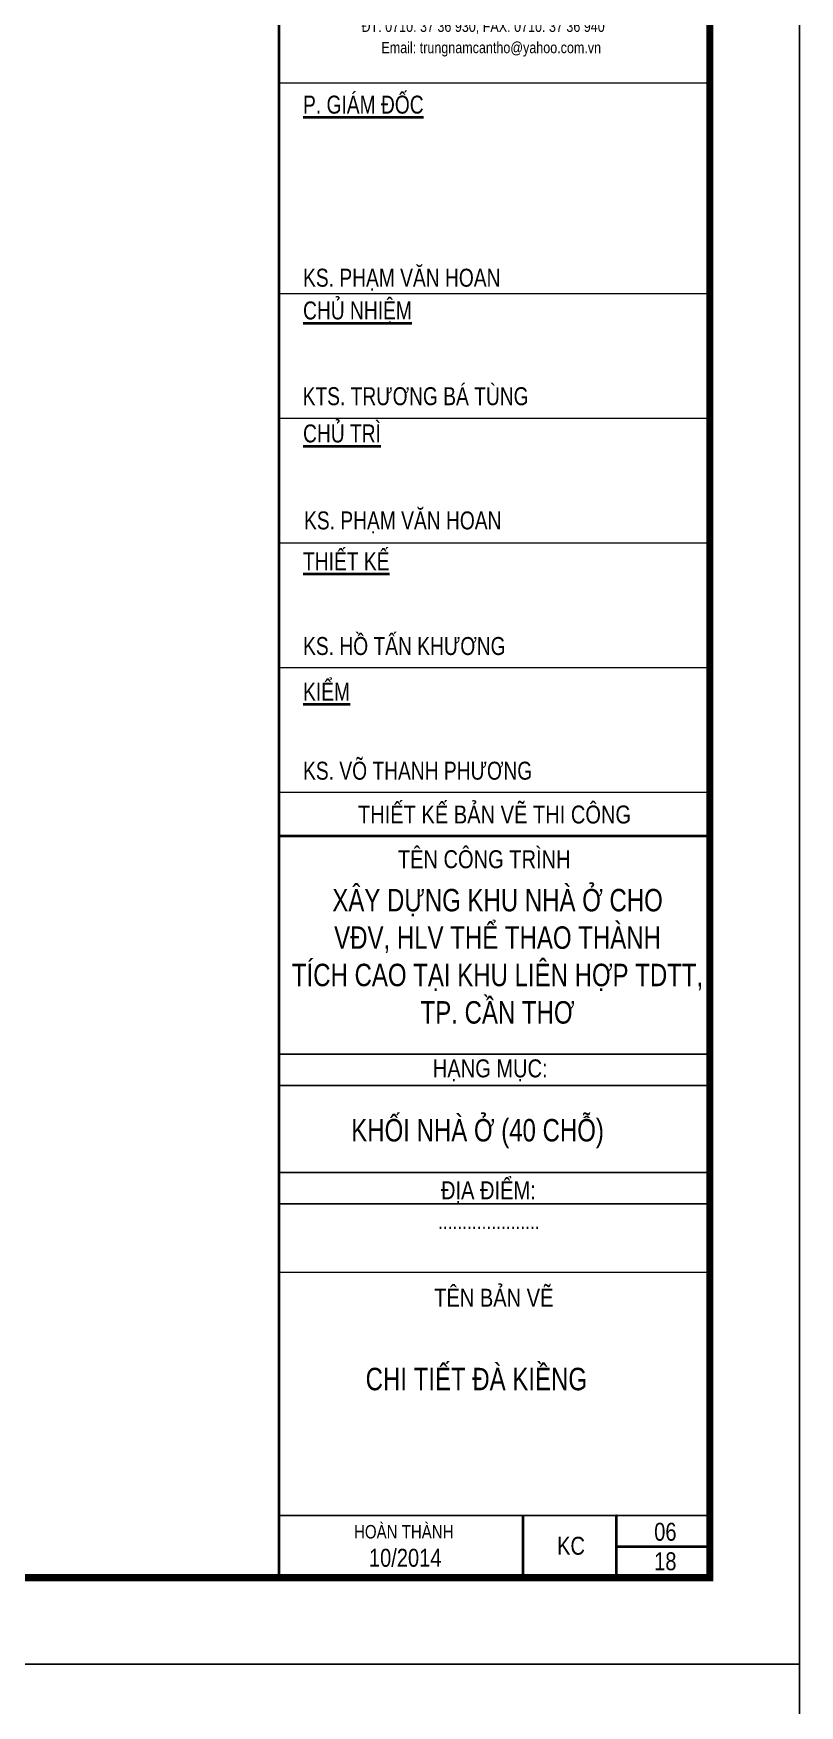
# Model space of a CAD drawing. Header units: inches. Extents: x 566748 to 757280, y 592180 to 740680.
# Drawn here: x 684212 to 692748, y 680819 to 699446 of the extents above; entities that cross this region are included whole.
import ezdxf

# ---------------------------------------------------------------- set-up
doc = ezdxf.new("R2010")
doc.units = ezdxf.units.IN
doc.header["$MEASUREMENT"] = 0
doc.layers.add('LAYER 7', color=7, linetype='Continuous')
doc.layers.add('LAYER7', color=7, linetype='Continuous')
doc.layers.add('LAYER5', color=5, linetype='Continuous', lineweight=9)
doc.styles.add('VNI - HELVE', font='VBOOKMN0.TTF', dxfattribs={"width": 0.8})

# ---------------------------------------------------------------- blocks, each defined once
blk = doc.blocks.new('AAEER')
for points in [[(375.565, 643.528), (380.365, 643.528)], [(375.565, 643.18), (380.365, 643.18)], [(375.565, 642.208), (380.365, 642.208)], [(375.565, 641.861), (380.365, 641.861)]]:
    blk.add_lwpolyline(points)
at = {"layer": 'LAYER 7', "lineweight": 35}
for points in [[(375.565, 645.958), (380.365, 645.958)], [(378.282, 638.389), (378.282, 637.695)], [(379.323, 638.389), (379.323, 638.389), (379.323, 637.695)], [(379.323, 638.042), (380.365, 638.042)]]:
    blk.add_lwpolyline(points, dxfattribs=at)
at = {"layer": 'LAYER7', "const_width": 0.0278}
blk.add_lwpolyline([(380.365, 665.47), (375.565, 665.47), (375.565, 637.695), (380.365, 637.695)], close=True, dxfattribs=at)
at = {"layer": 'LAYER7', "const_width": 0.0174}
for points in [[(375.565, 654.346), (380.365, 654.346)], [(375.565, 651.999), (380.365, 651.999)], [(375.565, 650.61), (380.365, 650.61)], [(375.565, 649.221), (380.365, 649.221)], [(375.565, 647.833), (380.365, 647.833)], [(375.565, 646.444), (380.365, 646.444)], [(375.565, 641.097), (380.365, 641.097)], [(375.565, 638.389), (380.365, 638.389)]]:
    blk.add_lwpolyline(points, dxfattribs=at)
at = {"layer": 'LAYER 7', "lineweight": 35, "style": 'VNI - HELVE'}
for s, insert, char_height, width, attachment_point in [('{\\LP. GIAÙM ÑOÁC}', (375.833, 654.205), 0.2, 5.31965, 1), ('KS. PHAÏM VAÊN HOAN', (375.833, 652.277), 0.2, 5.31965, 1), ('{\\LCHUÛ NHIEÄM}', (375.833, 651.912), 0.2, 5.31965, 1), ('KTS. TRÖÔNG BAÙ TUØNG', (375.828, 650.957), 0.2, 5.31965, 1), ('{\\LCHUÛ TRÌ}', (375.833, 650.542), 0.2, 5.31965, 1), ('KS. PHAÏM VAÊN HOAN', (375.844, 649.573), 0.2, 5.31965, 1), ('{\\LTHIEÁT KEÁ}', (375.833, 649.118), 0.2, 5.31965, 1), ('KS. HOÀ TAÁN KHÖÔNG', (375.833, 648.174), 0.2, 5.31965, 1), ('{\\LKIEÅM}', (375.833, 647.665), 0.2, 5.31965, 1), ('KS. VOÕ THANH PHÖÔNG', (375.833, 646.785), 0.2, 5.31965, 1), ('{\\fVNI-Helve|b0|i0|c0|p2;THIEÁT KEÁ BAÛN VEÕ THI COÂNG}', (376.445, 646.297), 0.2, 5.31965, 1), ('{\\fVNI-Helve|b0|i0|c0|p2;TEÂN COÂNG TRÌNH}', (376.889, 645.799), 0.2, 5.31965, 1), ('XAÂY DÖÏNG KHU NHAØ ÔÛ CHO\\PVÑV, HLV THEÅ THAO THAØNH \\PTÍCH CAO TAÏI KHU LIEÂN HÔÏP TDTT, TP. CAÀN THÔ', (378, 645.368), 0.25, 4.98702, 2), ('{\\fVNI-Helve|b0|i0|c0|p2;HAÏNG MUÏC:}', (377.279, 643.469), 0.2, 5.31965, 1), ('KHOÁI NHAØ ÔÛ (40 CHOÃ)', (376.37, 642.805), 0.25, 7.09083, 1), ('{\\fVNI-Helve|b0|i0|c0|p2;ÑÒA ÑIEÅM:}', (377.37, 642.111), 0.2, 5.31965, 1), ('{\\fVNI-Helve|b0|i0|c0|p2;.....................}', (377.337, 641.754), 0.17359, 5.31965, 1), ('{\\fVNI-Helve|b0|i0|c0|p2;TEÂN BAÛN VEÕ}', (377.294, 640.914), 0.2, 5.31965, 1), ('{\\fVNI-Helve|b0|i0|c0|p2;HOAØN THAØNH}', (376.401, 638.282), 0.15, 5.31965, 1), ('{\\fVNI-Helve|b0|i0|c0|p2;10/2014}', (376.567, 638.017), 0.2, 5.31965, 1), ('{\\fVNI-Helve|b0|i0|c0|p2;KC}', (378.663, 638.151), 0.2, 5.31965, 1), ('{\\fVNI-Helve|b0|i0|c0|p2;18}', (379.745, 637.978), 0.2, 5.31965, 1)]:
    blk.add_mtext(s, dxfattribs=dict(at, insert=insert, char_height=char_height, width=width, attachment_point=attachment_point))
at = {"layer": 'LAYER5', "char_height": 0.12499, "width": 8.0242, "attachment_point": 1, "style": 'VNI - HELVE'}
for s, insert in [('{\\fVNI-Helve|b0|i0|c0|p2;ÑT: 0710. 37 36 930, FAX: 0710. 37 36 940}', (376.484, 655.04)), ('{\\fVNI-Helve|b0|i0|c0|p2;Email: trungnamcantho@yahoo.com.vn}', (376.706, 654.803))]:
    blk.add_mtext(s, dxfattribs=dict(at, insert=insert))

msp = doc.modelspace()

# ---------------------------------------------------------------- linework, layer by layer
at = {"layer": 'Defpoints', "linetype": 'Continuous', "ltscale": 0.08}
for points in [[(650748.3, 681280.3), (692748.3, 681280.3), (692748.3, 710980.3), (650748.3, 710980.3)], [(650748.3, 651580.3), (692748.3, 651580.3), (692748.3, 681280.3), (650748.3, 681280.3)]]:
    msp.add_lwpolyline(points, close=True, dxfattribs=at)
at = {"layer": 'LAYER7', "linetype": 'Continuous', "const_width": 80}
msp.add_lwpolyline([(691748.3, 710017.8), (652548.3, 710017.8), (652548.3, 682242.9), (691748.3, 682242.9)], close=True, dxfattribs=at)

# ---------------------------------------------------------------- block references
at = {"layer": 'LAYER 7', "linetype": 'Continuous', "xscale": 1000, "yscale": 1000, "zscale": 1000}
msp.add_blockref('AAEER', (311383.3, 44548.2), dxfattribs=at)

# ---------------------------------------------------------------- texts
at = {"layer": 'LAYER 7', "lineweight": 35, "width": 5319.651, "attachment_point": 1, "style": 'VNI - HELVE'}
for s, insert, char_height in [('CHI TIEÁT ÑAØ KIEÀNG', (687913.5, 684581.6), 250), ('{\\fVNI-Helve|b0|i0|c0|p2;06}', (691128.7, 682855), 200)]:
    msp.add_mtext(s, dxfattribs=dict(at, insert=insert, char_height=char_height))

doc.saveas('drawing.dxf')
